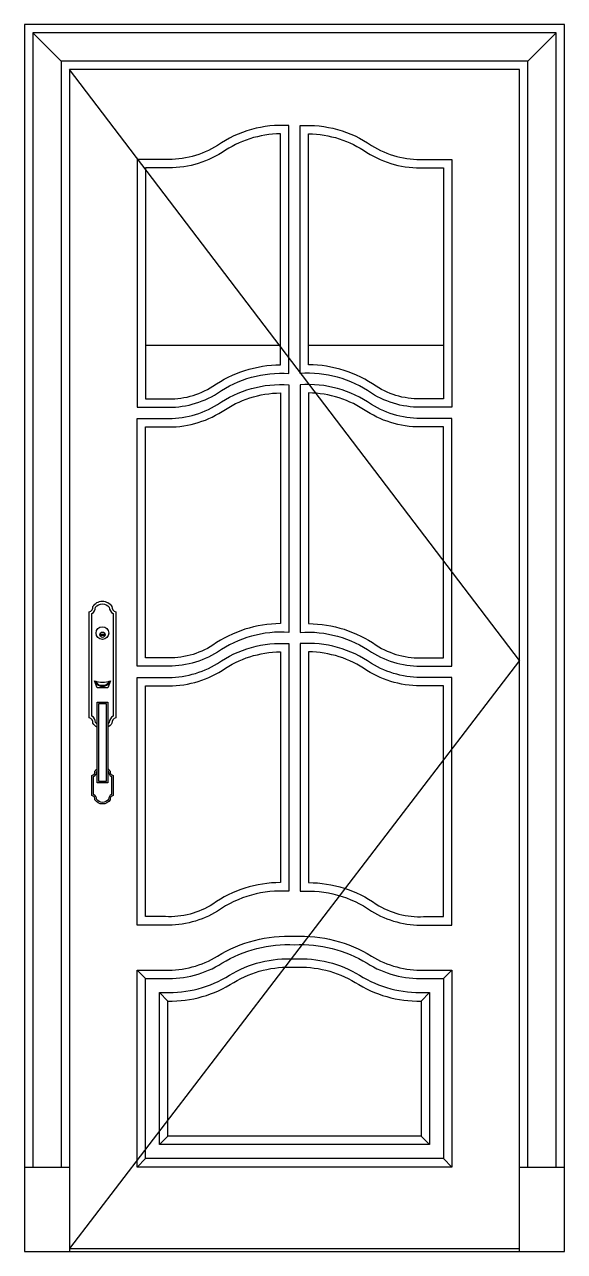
# Model space of a CAD drawing. Header units: metres. Extents: x -4529 to -3569, y 8 to 2188.
import ezdxf

# ---------------------------------------------------------------- set-up
doc = ezdxf.new("R2010")
doc.units = ezdxf.units.M
for name, color, linetype in [('2', 2, 'Continuous'), ('3', 3, 'Continuous'), ('4', 4, 'Continuous'), ('7', 7, 'Continuous'), ('BH', 3, 'Continuous')]:
    doc.layers.add(name, color=color, linetype=linetype)

msp = doc.modelspace()

# ---------------------------------------------------------------- hatches: boundary and pattern name
at = {"layer": 'BH'}
h = msp.add_hatch(dxfattribs=at)
h.set_pattern_fill('AR-RROOF', scale=350)
h.paths.add_polyline_path([(-4074.1, 1993.85, 0.15), (-4177.79, 1960.73, -0.15), (-4279.45, 1933.41), (-4314.1, 1933.41), (-4314.1, 1930.86), (-4074.1, 1615.86)])
h.paths.add_polyline_path([(-4074.1, 1583.51), (-4074.1, 1615.86), (-4314.1, 1930.86), (-4314.1, 1523.07), (-4278.74, 1523.07, 0.16), (-4194.43, 1545.35, -0.15)])
h.paths.add_polyline_path([(-4074.1, 1533.51, 0.15), (-4177.79, 1500.38, -0.15), (-4279.45, 1473.07), (-4314.1, 1473.07), (-4314.1, 1063.07), (-4278.74, 1063.07, 0.16), (-4194.43, 1085.35, -0.15), (-4074.1, 1123.51)])
h.paths.add_polyline_path([(-4314.1, 603.07), (-4278.74, 603.07, 0.16), (-4194.43, 625.35, -0.15), (-4074.1, 663.51), (-4074.1, 1073.51, 0.15), (-4177.79, 1040.38, -0.15), (-4279.45, 1013.07), (-4314.1, 1013.07)])
h.paths.add_polyline_path([(-3784.1, 881.7), (-3784.1, 1013.07), (-3818.76, 1013.07, -0.15), (-3920.42, 1040.38, 0.15), (-4024.1, 1073.51), (-4024.1, 663.51, -0.08), (-3959.25, 652.92)])
h.paths.add_polyline_path([(-3959.25, 652.92, -0.07), (-3903.77, 625.35, 0.16), (-3819.46, 603.07), (-3784.1, 603.07), (-3784.1, 881.7)])
h.paths.add_polyline_path([(-4010.91, 1532.91, 0.02), (-4024.1, 1533.51), (-4024.1, 1123.51, -0.15), (-3903.77, 1085.35, 0.16), (-3819.46, 1063.07), (-3784.1, 1063.07), (-3784.1, 1235.23)])
h.paths.add_polyline_path([(-3784.1, 1235.23), (-3784.1, 1473.07), (-3818.76, 1473.07, -0.15), (-3920.42, 1500.38, 0.13), (-4010.91, 1532.91)])
h.paths.add_polyline_path([(-3784.1, 1933.41), (-3818.76, 1933.41, -0.15), (-3920.42, 1960.73, 0.15), (-4024.1, 1993.85), (-4024.1, 1583.51, -0.15), (-3903.77, 1545.35, 0.16), (-3819.46, 1523.07), (-3784.1, 1523.07)])

# ---------------------------------------------------------------- linework, layer by layer
at = {"layer": '2'}
msp.add_line((-4529.1, 8.04), (-3569.1, 8.04), dxfattribs=at)
at = {"layer": '3'}
for p, q in [((-4514.1, 2173.04), (-4464.1, 2123.04)), ((-3634.1, 2123.04), (-3584.1, 2173.04)), ((-3649.1, 1058.04), (-4449.1, 2108.04)), ((-4395.18, 1104.75), (-4385.95, 1104.75)), ((-4395.18, 1102.86), (-4385.95, 1102.86)), ((-3649.1, 1058.04), (-4449.1, 13.04)), ((-4314.1, 493.07), (-4329.1, 508.07)), ((-3784.1, 493.07), (-3769.1, 508.07)), ((-4274.1, 452.91), (-4289.02, 468.07)), ((-3809.18, 468.07), (-3824.1, 452.91)), ((-4274.1, 213.07), (-4289.1, 198.07)), ((-3809.1, 198.07), (-3824.1, 213.07)), ((-4314.1, 173.07), (-4329.1, 158.07)), ((-3784.1, 173.07), (-3769.1, 158.07)), ((-4449.1, 13.04), (-3649.1, 13.04))]:
    msp.add_line(p, q, dxfattribs=at)
for points in [[(-3584.1, 158.04), (-3584.1, 2173.04), (-4514.1, 2173.04), (-4514.1, 158.04)], [(-3634.1, 158.04), (-3634.1, 2123.04), (-4464.1, 2123.04), (-4464.1, 158.04)]]:
    msp.add_lwpolyline(points, dxfattribs=at)
for points in [[(-4314.1, 1523.07), (-4278.74, 1523.07, 0.16), (-4194.43, 1545.35, -0.15), (-4074.1, 1583.51), (-4074.1, 1993.85, 0.15), (-4177.79, 1960.73, -0.15), (-4279.45, 1933.41), (-4314.1, 1933.41)], [(-3784.1, 1523.07), (-3819.46, 1523.07, -0.16), (-3903.77, 1545.35, 0.15), (-4024.1, 1583.51), (-4024.1, 1993.85, -0.15), (-3920.42, 1960.73, 0.15), (-3818.76, 1933.41), (-3784.1, 1933.41)], [(-4314.1, 1063.07), (-4314.1, 1473.07), (-4279.45, 1473.07, 0.15), (-4177.79, 1500.38, -0.15), (-4074.1, 1533.51), (-4074.1, 1123.51, 0.15), (-4194.43, 1085.35, -0.16), (-4278.74, 1063.07)], [(-3784.1, 1063.07), (-3784.1, 1473.07), (-3818.76, 1473.07, -0.15), (-3920.42, 1500.38, 0.15), (-4024.1, 1533.51), (-4024.1, 1123.51, -0.15), (-3903.77, 1085.35, 0.16), (-3819.46, 1063.07)], [(-4314.1, 1013.07), (-4279.45, 1013.07, 0.15), (-4177.79, 1040.38, -0.15), (-4074.1, 1073.51), (-4074.1, 663.51, 0.15), (-4194.43, 625.35, -0.16), (-4278.74, 603.07), (-4314.1, 603.07)], [(-3784.1, 1013.07), (-3818.76, 1013.07, -0.15), (-3920.42, 1040.38, 0.15), (-4024.1, 1073.51), (-4024.1, 663.51, -0.15), (-3903.77, 625.35, 0.16), (-3819.46, 603.07), (-3784.1, 603.07)], [(-4314.1, 493.07), (-4279.45, 493.07, 0.15), (-4178.17, 520.14, -0.15), (-4049.1, 553.05, -0.15), (-3920.04, 520.14, 0.15), (-3818.76, 493.07), (-3784.1, 493.07), (-3784.1, 173.07), (-4314.1, 173.07)], [(-4289.1, 468.07), (-4279.99, 468.07, 0.15), (-4164.93, 498.93, -0.15), (-4049.1, 528.01, -0.15), (-3933.28, 498.93, 0.15), (-3818.22, 468.07), (-3809.1, 468.07), (-3809.1, 198.07), (-4289.1, 198.07)]]:
    msp.add_lwpolyline(points, format="xyb", close=True, dxfattribs=at)
for points in [[(-4399.99, 945.16, -0.06), (-4402.74, 947.96, 0.26), (-4409.41, 959.22), (-4409.41, 1141.34, 0.26), (-4402.74, 1152.6, -0.5), (-4378.38, 1152.6, 0.26), (-4371.71, 1141.34), (-4371.71, 959.22, 0.26), (-4378.38, 947.96, -0.06), (-4381.14, 945.16, -0.06)], [(-4402.87, 1021.12, 0.2), (-4394.11, 1014), (-4387.01, 1014, 0.2), (-4378.25, 1021.12, 0.19)], [(-4381.14, 862.1, -0.04), (-4379.7, 860.42, 0.29), (-4374.37, 851.67), (-4374.37, 820.25, 0.29), (-4379.7, 811.5, -0.51), (-4401.07, 811.5, 0.29), (-4406.41, 820.25), (-4406.41, 851.67, 0.29), (-4401.07, 860.42, -0.03), (-4399.99, 861.74, -0.03)]]:
    msp.add_lwpolyline(points, format="xyb", dxfattribs=at)
msp.add_lwpolyline([(-4397.16, 843.28), (-4397.16, 981.48), (-4383.97, 981.48), (-4383.97, 843.28)], close=True, dxfattribs=at)
msp.add_circle((-4390.56, 1103.81), 4.71, dxfattribs=at)
at = {"layer": '4'}
msp.add_lwpolyline([(-3569.1, 8.04), (-3569.1, 2188.04), (-4529.1, 2188.04), (-4529.1, 8.04)], dxfattribs=at)
at = {"layer": '7'}
for p, q in [((-4529.1, 158.04), (-4449.1, 158.04)), ((-3649.1, 158.04), (-3569.1, 158.04))]:
    msp.add_line(p, q, dxfattribs=at)
msp.add_lwpolyline([(-3649.1, 8.04), (-3649.1, 2108.04), (-4449.1, 2108.04), (-4449.1, 8.04)], dxfattribs=at)
for points in [[(-4329.1, 1508.07), (-4279.1, 1508.07, 0.15), (-4186.12, 1532.86, -0.17), (-4059.1, 1568.07), (-4059.1, 2008.41, 0.17), (-4186.12, 1973.2, -0.15), (-4279.1, 1948.41), (-4329.1, 1948.41)], [(-3769.1, 1508.07), (-3819.1, 1508.07, -0.15), (-3912.08, 1532.86, 0.17), (-4039.1, 1568.07), (-4039.1, 2008.41, -0.17), (-3912.08, 1973.2, 0.15), (-3819.1, 1948.41), (-3769.1, 1948.41)], [(-4329.1, 1048.07), (-4329.1, 1488.07), (-4279.1, 1488.07, 0.15), (-4186.12, 1512.86, -0.17), (-4059.1, 1548.07), (-4059.1, 1108.07, 0.17), (-4186.12, 1072.86, -0.15), (-4279.1, 1048.07)], [(-3769.1, 1048.07), (-3769.1, 1488.07), (-3819.1, 1488.07, -0.15), (-3912.08, 1512.86, 0.17), (-4039.1, 1548.07), (-4039.1, 1108.07, -0.17), (-3912.08, 1072.86, 0.15), (-3819.1, 1048.07)], [(-4329.1, 1028.07), (-4279.1, 1028.07, 0.15), (-4186.12, 1052.86, -0.17), (-4059.1, 1088.07), (-4059.1, 648.07, 0.17), (-4186.12, 612.86, -0.15), (-4279.1, 588.07), (-4329.1, 588.07)], [(-3769.1, 1028.07), (-3819.1, 1028.07, -0.15), (-3912.08, 1052.86, 0.17), (-4039.1, 1088.07), (-4039.1, 648.07, -0.17), (-3912.08, 612.86, 0.15), (-3819.1, 588.07), (-3769.1, 588.07)], [(-4404.7, 1021.65, 0.15), (-4376.43, 1021.65), (-4381.14, 1009.76), (-4399.99, 1009.76)], [(-4329.1, 508.07), (-4279.1, 508.07, 0.15), (-4186.12, 532.86, -0.15), (-4049.1, 568.07, -0.15), (-3912.08, 532.86, 0.15), (-3819.1, 508.07), (-3769.1, 508.07), (-3769.1, 158.07), (-4329.1, 158.07)], [(-4274.1, 452.91, 0.15), (-4157, 486.2, -0.15), (-4049.1, 512.99, -0.15), (-3941.21, 486.2, 0.15), (-3824.1, 452.91), (-3824.1, 213.07), (-4274.1, 213.07)]]:
    msp.add_lwpolyline(points, format="xyb", close=True, dxfattribs=at)
for points in [[(-4399.99, 939.55, -0.13), (-4407.53, 946.62, 0.39), (-4414.12, 956.04), (-4414.12, 1144.52, 0.39), (-4407.53, 1153.95, -0.56), (-4373.6, 1153.95, 0.39), (-4367, 1144.52), (-4367, 956.04, 0.39), (-4373.6, 946.62, -0.13), (-4381.14, 939.55, -0.13)], [(-4404.7, 1021.65, 0.22), (-4394.31, 1012.58), (-4386.81, 1012.58, 0.22), (-4376.43, 1021.65, 0.22)], [(-4381.14, 865.78, -0.1), (-4376.82, 861.19, 0.39), (-4371.54, 853.65), (-4371.54, 818.27, 0.39), (-4376.82, 810.73, -0.56), (-4403.96, 810.73, 0.39), (-4409.24, 818.27), (-4409.24, 853.65, 0.39), (-4403.96, 861.19, -0.09), (-4399.99, 865.52, -0.09)]]:
    msp.add_lwpolyline(points, format="xyb", dxfattribs=at)
msp.add_lwpolyline([(-4399.99, 840.45), (-4399.99, 984.31), (-4381.14, 984.31), (-4381.14, 840.45)], close=True, dxfattribs=at)
msp.add_circle((-4390.56, 1106.82), 11.31, dxfattribs=at)

doc.saveas('drawing.dxf')
